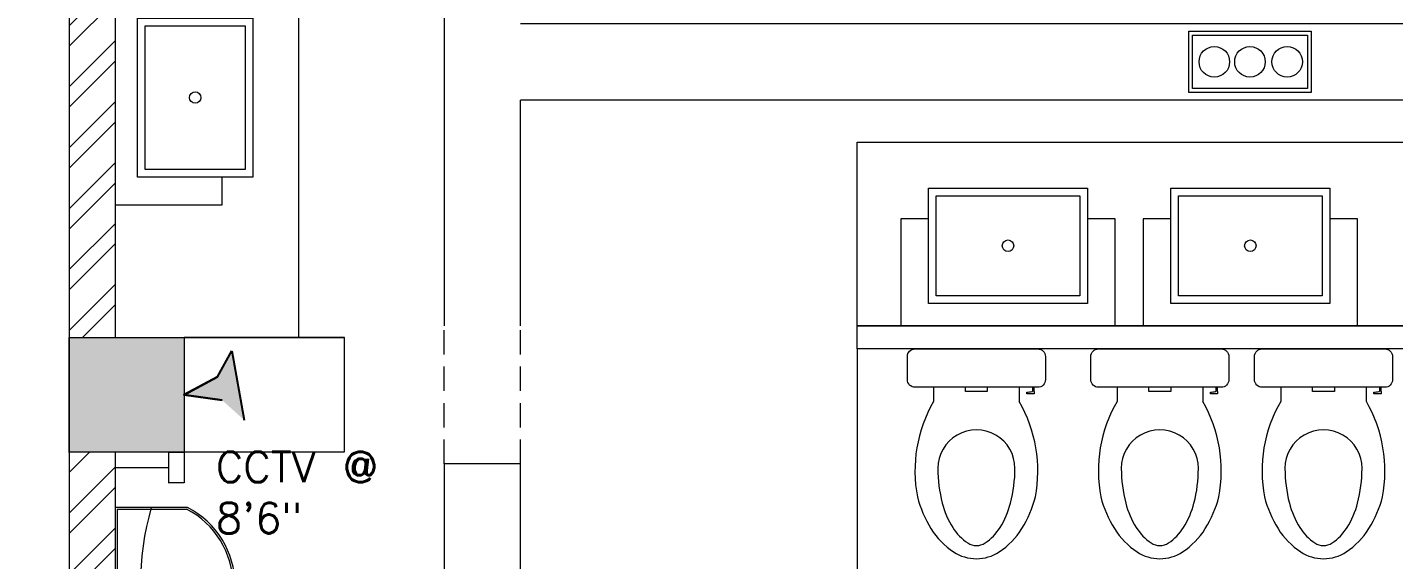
# Model space of a CAD drawing. Header units: inches. Extents: x 111501 to 134888, y 46021 to 52102.
# Drawn here: x 113987.3 to 114165.9, y 47538.6 to 47608.1 of the extents above; entities that cross this region are included whole.
import ezdxf

# ---------------------------------------------------------------- set-up
doc = ezdxf.new("R2010")
doc.units = ezdxf.units.IN
doc.header["$MEASUREMENT"] = 0
doc.linetypes.add('HIDDEN2', pattern=[4.7625, 3.175, -1.5875])
for name, color, linetype, lineweight in [('column', 252, 'Continuous', 9), ('FURNITURE', 14, 'Continuous', 18), ('wall', 7, 'Continuous', 9)]:
    doc.layers.add(name, color=color, linetype=linetype, lineweight=lineweight)
for name, color, linetype in [('electrical layout', 250, 'Continuous'), ('electrical planing', 251, 'Continuous'), ('false ceiling', 5, 'Continuous')]:
    doc.layers.add(name, color=color, linetype=linetype)
doc.styles.get("Standard").update_dxf_attribs({"font": 'txt.shx', "height": 6})
pattern_1 = [(45, (15065.448, 38.135), (-3.97747564, 3.97747564), []), (45, (15068.0994, 38.135), (-3.97747564, 3.97747564), [])]

# ---------------------------------------------------------------- blocks, each defined once
blk = doc.blocks.new('Z$W@#6334')
at = {"layer": 'FURNITURE'}
for points in [[(2.47, 3.91), (11.08, 0), (19.45, 18.43), (10.84, 22.34)], [(2.57, 4.14), (10.96, 0.33), (19.12, 18.31), (10.74, 22.11)]]:
    blk.add_lwpolyline(points, dxfattribs=at)
blk.add_circle((10.97, 10.47), 0.875, dxfattribs=at)
for centre, radius, start, end in [((11.37, 10.99), 11.37, 92.6651, 218.4878), ((11.37, 10.99), 11.12, 92.6651, 218.4878), ((-20.87, 25.63), 36.4, 319.4334, 351.7195)]:
    blk.add_arc(centre, radius, start, end, dxfattribs=at)
blk = doc.blocks.new('fgfdg')
at = {"layer": 'FURNITURE'}
for points in [[(9958.2, 25320.5), (9961.82, 25320.5), (9961.82, 25334.5), (9933.82, 25334.5), (9933.82, 25320.5), (9937.44, 25320.5)], [(9937.44, 25316.5), (9937.44, 25331.56), (9958.2, 25331.56), (9958.2, 25316.5), (9937.44, 25316.5), (9937.44, 25316.5)]]:
    blk.add_lwpolyline(points, dxfattribs=at)
blk.add_lwpolyline([(9938.44, 25317.5), (9938.44, 25330.56), (9957.2, 25330.56), (9957.2, 25317.5), (9938.44, 25317.5)], close=True, dxfattribs=at)
blk.add_circle((9947.82, 25324.03), 0.75, dxfattribs=at)
blk = doc.blocks.new('EWC')
at = {"layer": 'FURNITURE'}
for p, q in [((120.3614, 285.9536), (120.7626, 285.9536)), ((120.3363, 285.8533), (120.3363, 285.9286)), ((120.7877, 285.9286), (120.7877, 285.8533)), ((120.7626, 285.8283), (120.3614, 285.8283)), ((120.4221, 285.8283), (120.4221, 285.7819)), ((120.7019, 285.8283), (120.7019, 285.7819))]:
    blk.add_line(p, q, dxfattribs=at)
at = {"layer": 'FURNITURE', "linetype": 'ByBlock'}
blk.add_line((120.3673, 285.9536), (120.7568, 285.9536), dxfattribs=at)
at = {"layer": 'FURNITURE', "linetype": 'Continuous'}
for p, q in [((120.5265, 285.8149), (120.5265, 285.8283)), ((120.5975, 285.8149), (120.5265, 285.8149)), ((120.5975, 285.8283), (120.5975, 285.8149))]:
    blk.add_line(p, q, dxfattribs=at)
for points in [[(120.7509, 285.815), (120.7509, 285.8067), (120.727, 285.8067), (120.727, 285.8122)], [(120.7429, 285.815), (120.7451, 285.815)], [(120.7509, 285.815), (120.7509, 285.8283), (120.7451, 285.8283), (120.7451, 285.815)]]:
    blk.add_lwpolyline(points, dxfattribs=at)
blk.add_arc((120.7262, 285.8625), 0.0503, 270.8881, 289.3392, dxfattribs=at)
at = {"layer": 'FURNITURE', "extrusion": (0, 0, -1)}
for centre, major_axis, start_param, end_param in [((120.3614, 285.9286), (-0.0177, -0.0177), 0.785398, 2.356194), ((120.7626, 285.9286), (-0.0177, -0.0177), 2.356194, 3.926991), ((120.3614, 285.8533), (-0.0177, 0.0177), 3.926991, 5.497787), ((120.7626, 285.8533), (-0.0177, 0.0177), 2.356194, 3.926991)]:
    blk.add_ellipse(centre, major_axis=major_axis, ratio=1, start_param=start_param, end_param=end_param, dxfattribs=at)
at = {"layer": 'FURNITURE'}
for centre, major_axis, start_param, end_param in [((120.8115, 285.5555), (-0.3185, -0.3185), -1.31209, -0.594747), ((120.3067, 285.5545), (-0.3225, 0.3225), 3.740911, 4.44905), ((120.562, 285.5634), (-0.0891, -0.0891), 2.356179, 5.497772), ((120.8876, 285.5634), (-0.3193, -0.3193), -0.785413, -0.532092), ((120.2364, 285.5634), (-0.3193, 0.3193), 3.673654, 3.926975), ((120.727, 285.5628), (-0.2614, 0.2614), 1.038704, 1.343982), ((120.397, 285.5628), (-0.2614, -0.2614), 1.79758, 2.102858), ((120.727, 285.5218), (-0.202, 0.202), 1.038704, 1.343982), ((120.397, 285.5218), (-0.202, 0.202), 3.368376, 3.673654), ((120.6257, 285.4994), (-0.1769, -0.1769), -0.226814, 0.200102), ((120.6257, 285.4585), (-0.1175, 0.1175), 1.343983, 1.770898), ((120.4983, 285.4585), (-0.1175, -0.1175), 1.370664, 1.797579), ((120.4983, 285.4994), (-0.1769, -0.1769), 1.370664, 1.797579), ((120.562, 285.4034), (-0.0954, 0.0954), 1.770899, 2.356178), ((120.562, 285.3624), (-0.036, 0.036), 1.7709, 2.356179), ((120.562, 285.3624), (-0.036, 0.036), 2.35618, 2.941459), ((120.562, 285.4034), (-0.0954, -0.0954), 0.785384, 1.370663)]:
    blk.add_ellipse(centre, major_axis=major_axis, ratio=1, start_param=start_param, end_param=end_param, dxfattribs=at)
blk = doc.blocks.new('cctv')
at = {"layer": 'electrical layout'}
h = blk.add_hatch(color=122, dxfattribs=at)
h.set_gradient(color1=(19, 236, 153), color2=(76, 0, 0), one_color=1)
h.paths.add_polyline_path([(24133.65, 5037.24), (24127.98, 5043.08), (24131.36, 5042.62), (24135.52, 5044.65), (24133.39, 5040.62)])
h = blk.add_hatch(color=122, dxfattribs=at)
h.set_gradient(color1=(19, 236, 153), color2=(76, 0, 0), rotation=90, one_color=1, name='HEMISPHERICAL')
h.paths.add_polyline_path([(24127.98, 5043.08), (24131.36, 5042.62), (24135.52, 5044.65), (24133.39, 5040.62), (24133.65, 5037.24)])
at = {"layer": 'electrical layout', "color": 7}
blk.add_lwpolyline([(24133.39, 5040.62), (24135.52, 5044.65), (24135.52, 5044.65), (24131.36, 5042.62)], dxfattribs=at)
blk = doc.blocks.new('cct')
at = {"linetype": 'ByBlock'}
for p, q in [((-256.08, 4774.33), (-256.62, 4780.62)), ((-256.62, 4780.62), (-246.3, 4769.8)), ((-259.93, 4767.25), (-256.08, 4774.33)), ((-252.53, 4770.75), (-259.93, 4767.25))]:
    blk.add_line(p, q, dxfattribs=at)
at = {"layer": 'electrical planing', "color": 6, "xscale": 1.768501453454219, "yscale": 1.768501453454219, "zscale": 1.768501453454219, "rotation": 179.2941866071456}
blk.add_blockref('cctv', (42530.42, 13162.25), dxfattribs=at)

msp = doc.modelspace()

# ---------------------------------------------------------------- hatches: boundary and pattern name
at = {"layer": 'column'}
h = msp.add_hatch(color=256, dxfattribs=at)
h.paths.add_polyline_path([(113992.75, 47563.64), (113992.75, 47552.64), (114003.75, 47552.64), (114003.75, 47563.64)])
h.paths.add_polyline_path([(114003.75, 47563.64), (114003.75, 47567.64), (113992.75, 47567.64), (113992.75, 47563.64)])
h.paths.add_polyline_path([(114003.75, 47552.64), (114007.75, 47552.64), (114007.75, 47563.64), (114003.75, 47563.64)])
h.paths.add_polyline_path([(114007.75, 47567.64), (114003.75, 47567.64), (114003.75, 47563.64), (114007.75, 47563.64)])
at = {"layer": 'wall', "lineweight": 5}
h = msp.add_hatch(dxfattribs=at)
h.set_pattern_fill('ANSI32', color=256, scale=15, style=0)
h.set_pattern_definition(pattern_1)
h.paths.add_polyline_path([(113992.75, 47567.59), (113998.75, 47567.59), (113998.75, 47755.02), (113992.75, 47755.02)])
h.paths.add_polyline_path([(113992.75, 47944.45), (113992.75, 47773.02), (113998.75, 47773.02), (113998.75, 47944.45)])
h = msp.add_hatch(dxfattribs=at)
h.set_pattern_fill('ANSI32', color=256, scale=15, style=0)
h.set_pattern_definition(pattern_1)
h.paths.add_polyline_path([(113958.75, 47232.67), (113958.75, 47238.67), (113992.75, 47238.67), (113992.75, 47348.67), (113998.75, 47348.67), (113998.75, 47340.18), (113998.75, 47322.13), (113998.75, 47313.18), (113998.75, 47295.12), (113998.75, 47286.66), (113998.75, 47268.6), (113998.75, 47257.7), (113998.75, 47239.65), (113998.75, 47232.67)])
h.paths.add_polyline_path([(113992.75, 47363.67), (113998.75, 47363.67), (113998.75, 47552.59), (113992.75, 47552.59)])

# ---------------------------------------------------------------- linework, layer by layer
at = {"layer": 'column'}
msp.add_lwpolyline([(113992.75, 47567.59), (114007.75, 47567.59), (114007.75, 47552.59), (113992.75, 47552.59)], close=True, dxfattribs=at)
at = {"layer": 'electrical layout', "lineweight": 5}
for points in [[(114139.09, 47599.59), (114139.09, 47607.59), (114155.09, 47607.59), (114155.09, 47599.59)], [(114139.59, 47600.09), (114139.59, 47607.09), (114154.59, 47607.09), (114154.59, 47600.09)]]:
    msp.add_lwpolyline(points, close=True, dxfattribs=at)
for centre in [(114142.43, 47603.59), (114147.09, 47603.59), (114151.95, 47603.59)]:
    msp.add_circle(centre, 2, dxfattribs=at)
at = {"layer": 'false ceiling', "linetype": 'HIDDEN2', "lineweight": 5}
for p, q in [((114041.75, 47551.09), (114041.75, 47569.09)), ((114051.75, 47551.09), (114051.75, 47569.09))]:
    msp.add_line(p, q, dxfattribs=at)
at = {"layer": 'false ceiling', "lineweight": 5}
for points in [[(114041.75, 47652.31), (114041.75, 47569.09)], [(114051.75, 47608.59), (114167.75, 47608.59), (114167.75, 47598.59), (114051.75, 47598.59)], [(114051.75, 47569.09), (114051.75, 47598.59)], [(114051.75, 47523.09), (114051.75, 47551.09), (114041.75, 47551.09), (114041.75, 47467.13)]]:
    msp.add_lwpolyline(points, dxfattribs=at)
at = {"layer": 'FURNITURE', "lineweight": 5}
for p, q in [((114022.75, 47567.59), (114022.75, 47746.02)), ((114007.75, 47567.59), (114028.75, 47567.59)), ((114005.75, 47548.57), (114005.75, 47552.57))]:
    msp.add_line(p, q, dxfattribs=at)
for points in [[(114198.43, 47569.09), (114095.75, 47569.09), (114095.75, 47593.09), (114198.43, 47593.09)], [(114095.75, 47569.09), (114198.43, 47569.09), (114198.43, 47566.09), (114095.75, 47566.09)], [(114007.75, 47552.67), (114028.75, 47552.67), (114028.75, 47567.59), (114007.75, 47567.59)], [(114198.43, 47566.09), (114095.75, 47566.09), (114095.75, 47536.09), (114198.43, 47536.09)], [(113998.75, 47550.59), (114005.75, 47550.59), (114005.75, 47552.59), (113998.75, 47552.59)], [(114005.75, 47552.59), (114007.75, 47552.59), (114007.75, 47548.59), (114005.75, 47548.59)]]:
    msp.add_lwpolyline(points, close=True, dxfattribs=at)
at = {"layer": 'wall'}
for p, q in [((113992.75, 47756.52), (113992.75, 47363.67)), ((113998.75, 47755.02), (113998.75, 47567.59)), ((113998.75, 47552.59), (113998.75, 47363.67))]:
    msp.add_line(p, q, dxfattribs=at)

# ---------------------------------------------------------------- block references
at = {"layer": 'electrical layout', "xscale": 0.6159647207180483, "yscale": 0.6159647207180483, "zscale": 0.6159647207180483, "rotation": 326.5785374153135}
msp.add_blockref('cct', (112524, 45021.02), dxfattribs=at)
msp.add_blockref('cct', (112524, 45021.02), dxfattribs=at)
at = {"layer": 'FURNITURE', "linetype": 'ByBlock', "lineweight": 0}
for p, rotation in [((139333.25, 37651.1), 89.99999999999999), ((124063.28, 72903.6), 180), ((124094.96, 72903.6), 180)]:
    msp.add_blockref('fgfdg', p, dxfattribs=dict(at, rotation=rotation))
at = {"layer": 'FURNITURE', "lineweight": 0, "xscale": 40.00000000000001, "yscale": 40.00000000000001, "zscale": 40.00000000000001}
for p in [(109288.85, 36127.95), (109312.83, 36127.95), (109334.22, 36127.95)]:
    msp.add_blockref('EWC', p, dxfattribs=at)
at = {"layer": 'FURNITURE', "rotation": 204.4235524367763}
msp.add_blockref('Z$W@#6334', (114008.84, 47549.97), dxfattribs=at)

# ---------------------------------------------------------------- texts
at = {"layer": 'electrical layout', "color": 0, "insert": (114011.91, 47552.67), "char_height": 4, "width": 30.1224, "attachment_point": 1}
for s in ['CCTV', 'CCTV @ 8\'6"']:
    msp.add_mtext(s, dxfattribs=at)

doc.saveas('drawing.dxf')
